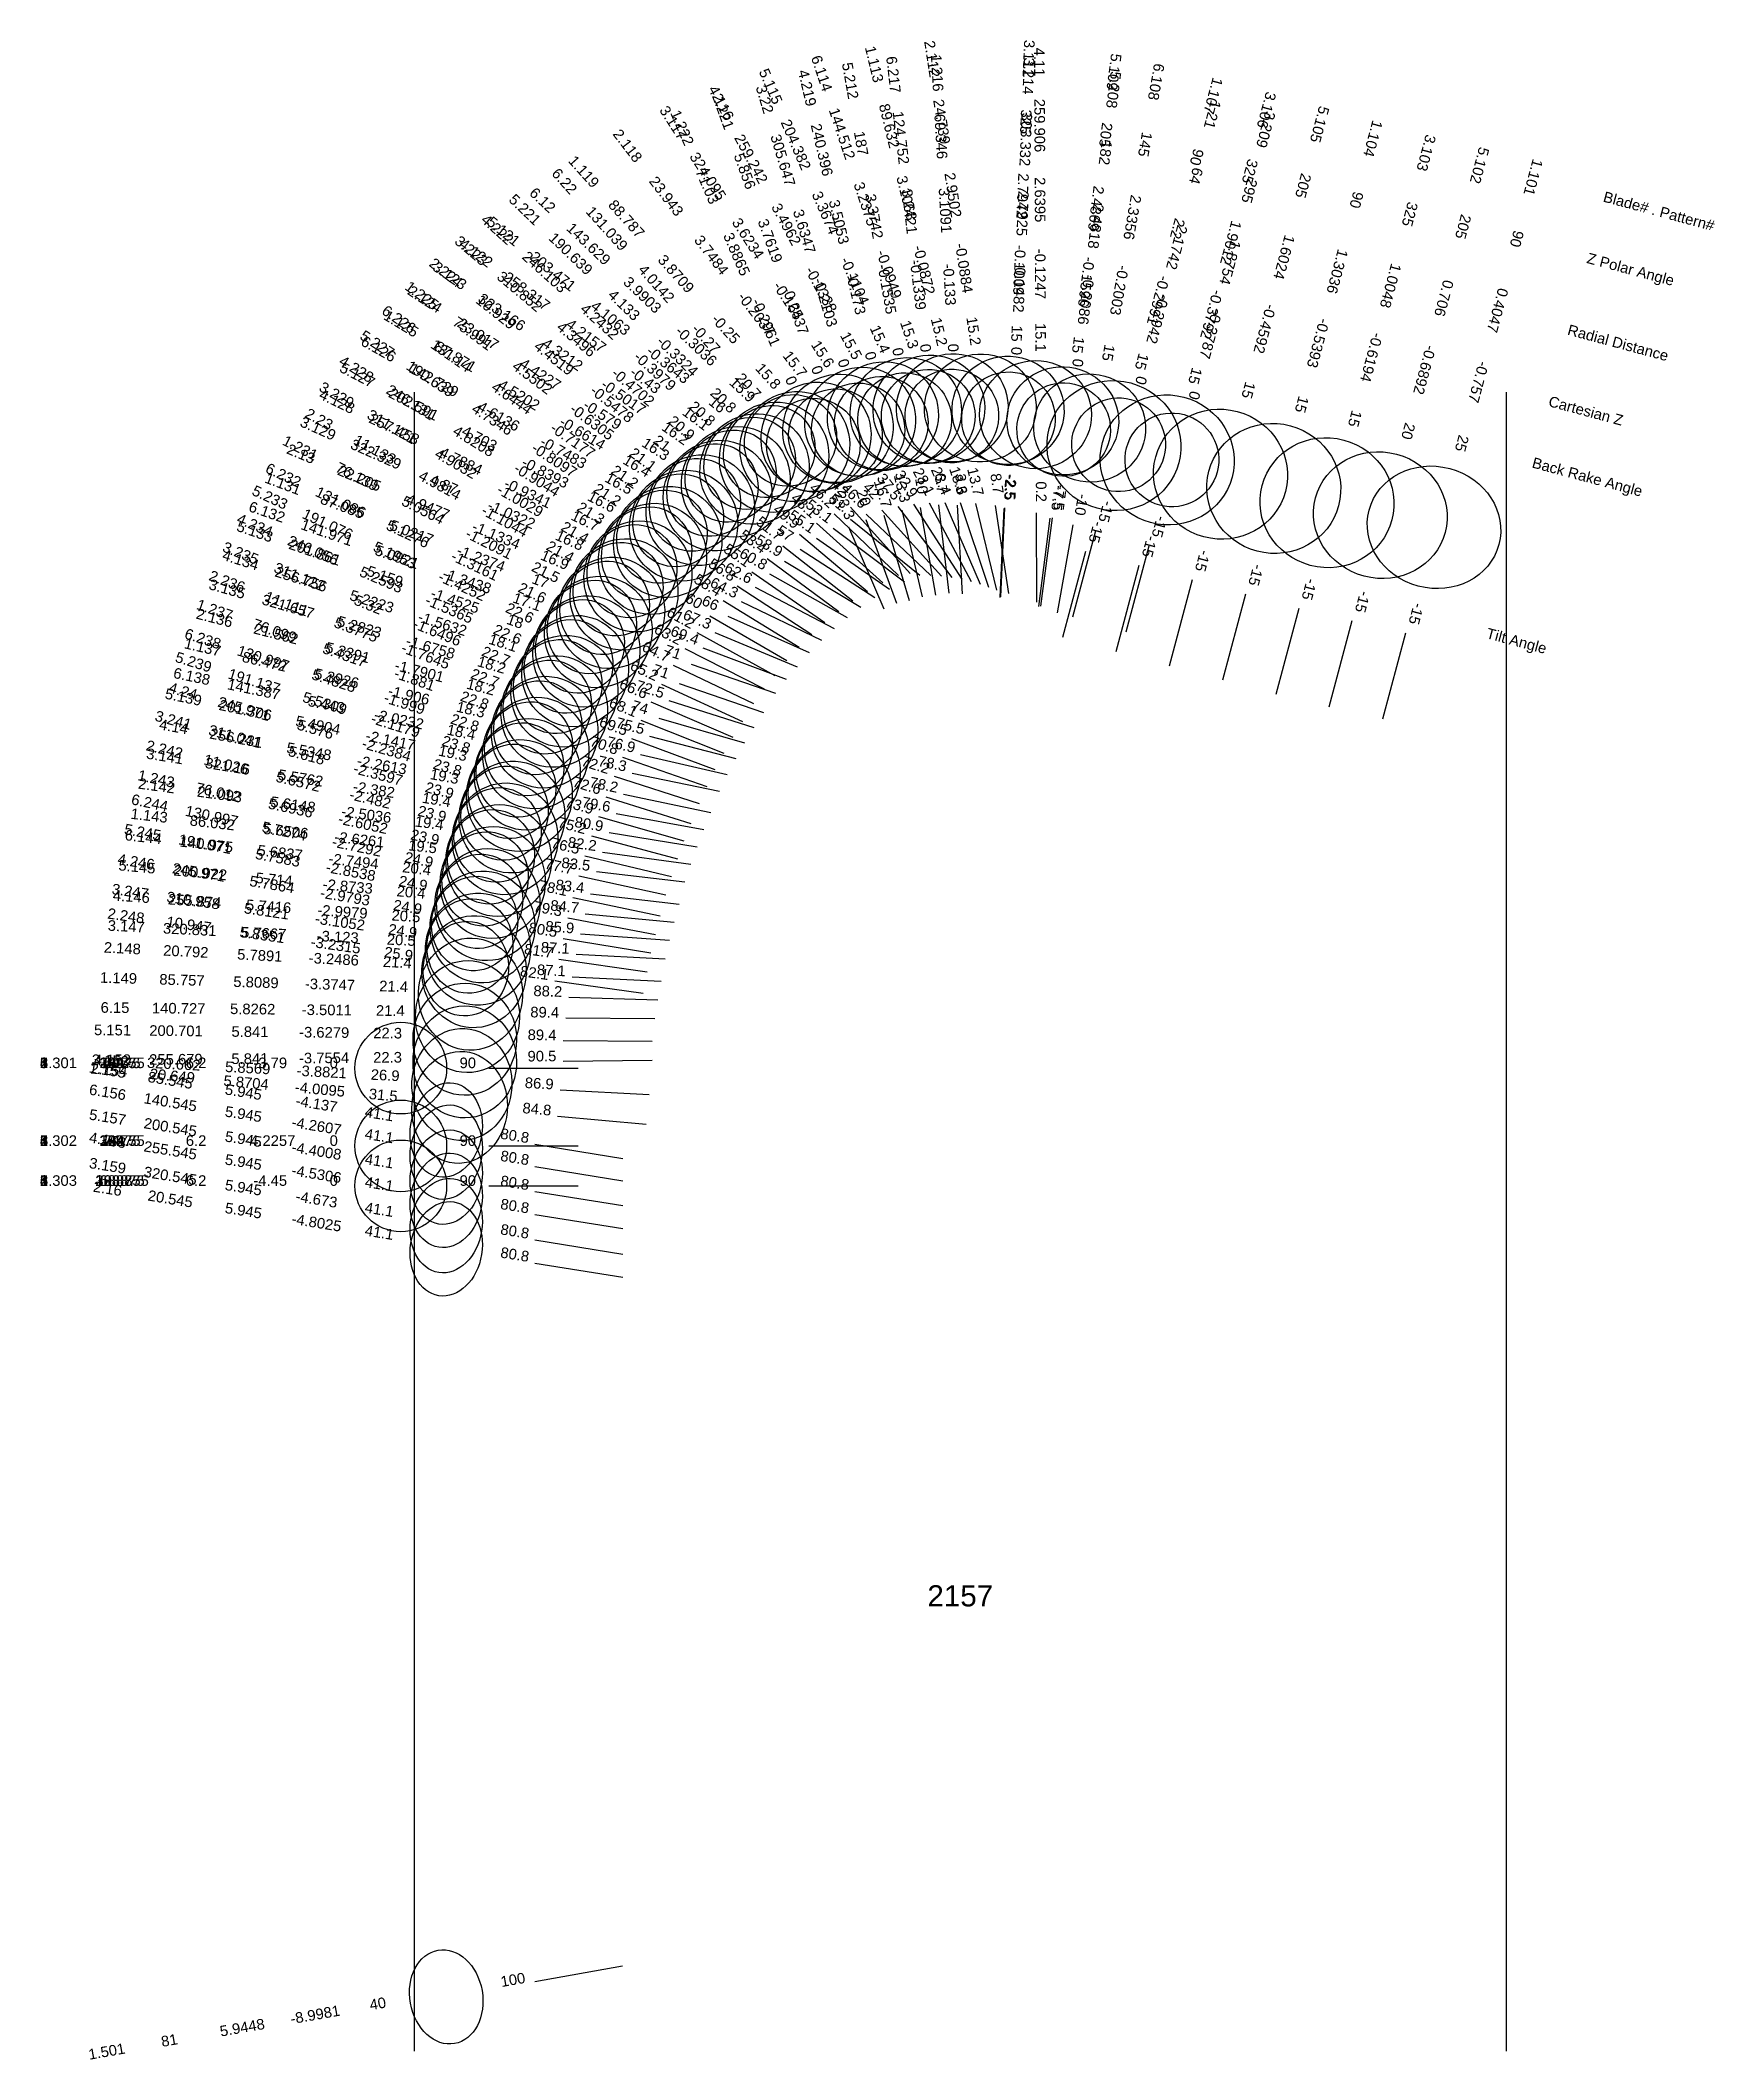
# Model space of a CAD drawing. Header units: inches. Extents: x 27.8 to 37.2, y 8.7 to 20.
import ezdxf
from ezdxf.enums import TextEntityAlignment as Align

# ---------------------------------------------------------------- set-up
doc = ezdxf.new("R2010")
doc.units = ezdxf.units.IN
doc.header["$MEASUREMENT"] = 0
for name, color, linetype, true_color in [('Blade_1', 30, 'Continuous', 0xff7f00), ('Blade_2', 7, 'Continuous', 0xcccc00), ('Blade_3', 7, 'Continuous', 0x00cc00), ('Blade_4', 7, 'Continuous', 0x00cccc), ('Blade_5', 7, 'Continuous', 0x0066cc), ('Blade_6', 190, 'Continuous', 0x7f00ff)]:
    doc.layers.add(name, color=color, linetype=linetype, true_color=true_color)
doc.styles.get("Standard").update_dxf_attribs({"font": 'arial.ttf'})

msp = doc.modelspace()

# ---------------------------------------------------------------- linework, layer by layer
for p, q in [((29.875, 18), (29.875, 8.698)), ((36, 18), (36, 8.698))]:
    msp.add_line(p, q)
at = {"layer": 'Blade_1'}
for p, q in [((32.498, 17.34), (32.833, 16.969)), ((32.92, 17.368), (32.949, 16.869)), ((33.023, 17.377), (33.141, 16.891)), ((32.312, 17.245), (32.51, 16.786)), ((33.696, 17.223), (33.567, 16.74)), ((33.641, 17.108), (33.512, 16.625)), ((31.854, 17.069), (32.256, 16.771)), ((31.952, 17.054), (32.38, 16.796)), ((34.537, 16.868), (34.408, 16.385)), ((35.436, 16.65), (35.307, 16.167)), ((31.393, 16.564), (31.839, 16.338)), ((31.494, 16.568), (31.962, 16.392)), ((31.145, 15.969), (31.631, 15.856)), ((31.044, 15.954), (31.516, 15.79)), ((30.798, 15.288), (31.287, 15.182)), ((30.897, 15.312), (31.394, 15.255)), ((30.742, 14.608), (31.242, 14.593)), ((30.294, 14.21), (30.794, 14.21)), ((30.294, 13.774), (30.794, 13.774)), ((30.552, 13.783), (31.046, 13.703)), ((30.294, 13.55), (30.794, 13.55)), ((30.551, 9.089), (31.043, 9.176))]:
    msp.add_line(p, q, dxfattribs=at)
for centre, major_axis, ratio in [((32.893, 17.913), (0.305, 0.074), 0.964854), ((32.891, 17.867), (0.262, 0.015), 1), ((32.129, 17.75), (0.233, 0.21), 0.962235), ((33.8, 17.701), (0.364, -0.097), 0.965926), ((32.114, 17.704), (0.241, 0.104), 1), ((33.826, 17.706), (0.254, -0.068), 1), ((34.696, 17.461), (0.364, -0.097), 0.965926), ((31.48, 17.339), (0.162, 0.269), 0.959163), ((31.45, 17.369), (0.159, 0.214), 0.933113), ((35.595, 17.243), (0.364, -0.097), 0.906308), ((30.978, 16.763), (0.111, 0.294), 0.956332), ((30.944, 16.791), (0.12, 0.237), 0.930359), ((30.607, 16.094), (0.071, 0.306), 0.94939), ((30.568, 16.119), (0.087, 0.251), 0.922051), ((30.349, 15.374), (0.035, 0.312), 0.94277), ((30.306, 15.395), (0.056, 0.26), 0.914062), ((30.191, 14.625), (0.01, 0.314), 0.931042), ((29.8, 14.21), (0, 0.257), 1), ((30.055, 13.863), (0.042, 0.263), 0.753621), ((29.8, 13.774), (0, 0.257), 1), ((29.8, 13.55), (0, 0.257), 1), ((30.055, 9.002), (-0.046, 0.262), 0.766044)]:
    msp.add_ellipse(centre, major_axis=major_axis, ratio=ratio, dxfattribs=at)
at = {"layer": 'Blade_2'}
for p, q in [((32.587, 17.359), (32.891, 16.962)), ((33.133, 17.366), (33.209, 16.872)), ((32.409, 17.286), (32.58, 16.817)), ((31.943, 17.14), (32.335, 16.83)), ((32.04, 17.121), (32.459, 16.849)), ((31.46, 16.653), (31.898, 16.412)), ((31.561, 16.654), (32.023, 16.461)), ((31.094, 16.059), (31.562, 15.884)), ((31.195, 16.071), (31.679, 15.946)), ((30.832, 15.4), (31.319, 15.284)), ((30.932, 15.422), (31.427, 15.354)), ((30.762, 14.723), (31.261, 14.697)), ((30.664, 14.699), (31.159, 14.63)), ((30.294, 14.21), (30.794, 14.21)), ((30.679, 13.94), (31.177, 13.895)), ((30.294, 13.774), (30.794, 13.774)), ((30.294, 13.55), (30.794, 13.55)), ((30.552, 13.117), (31.046, 13.038))]:
    msp.add_line(p, q, dxfattribs=at)
for centre, major_axis, ratio in [((33.05, 17.912), (0.31, 0.047), 0.96517), ((32.252, 17.796), (0.249, 0.191), 0.962733), ((32.238, 17.756), (0.247, 0.09), 1), ((31.577, 17.421), (0.171, 0.263), 0.959669), ((31.548, 17.452), (0.165, 0.209), 0.933606), ((31.052, 16.867), (0.121, 0.29), 0.956773), ((31.019, 16.896), (0.128, 0.233), 0.930788), ((30.661, 16.21), (0.079, 0.304), 0.949737), ((30.622, 16.235), (0.093, 0.249), 0.922388), ((30.385, 15.496), (0.042, 0.311), 0.943013), ((30.343, 15.518), (0.062, 0.259), 0.914297), ((30.211, 14.751), (0.016, 0.314), 0.931183), ((30.165, 14.768), (0.037, 0.263), 0.899694), ((29.8, 14.21), (0, 0.257), 1), ((30.13, 13.99), (0.029, 0.313), 0.852371), ((29.8, 13.774), (0, 0.257), 1), ((29.8, 13.55), (0, 0.257), 1), ((30.055, 13.197), (0.042, 0.263), 0.753621)]:
    msp.add_ellipse(centre, major_axis=major_axis, ratio=ratio, dxfattribs=at)
at = {"layer": 'Blade_3'}
for p, q in [((32.676, 17.372), (32.947, 16.952)), ((33.182, 17.348), (33.16, 16.849)), ((33.186, 17.352), (33.164, 16.853)), ((32.509, 17.311), (32.652, 16.832)), ((32.036, 17.205), (32.418, 16.883)), ((32.131, 17.183), (32.541, 16.896)), ((33.995, 17.138), (33.866, 16.655)), ((33.94, 17.028), (33.81, 16.545)), ((34.836, 16.788), (34.707, 16.305)), ((31.533, 16.746), (31.966, 16.496)), ((31.634, 16.744), (32.091, 16.541)), ((31.147, 16.162), (31.611, 15.976)), ((31.248, 16.172), (31.728, 16.034)), ((30.968, 15.531), (31.462, 15.452)), ((30.869, 15.512), (31.352, 15.384)), ((30.784, 14.849), (31.283, 14.824)), ((30.686, 14.822), (31.181, 14.75)), ((30.294, 14.21), (30.794, 14.21)), ((30.694, 14.088), (31.193, 14.062)), ((30.294, 13.774), (30.794, 13.774)), ((30.294, 13.55), (30.794, 13.55)), ((30.552, 13.247), (31.046, 13.167))]:
    msp.add_line(p, q, dxfattribs=at)
for centre, major_axis, ratio in [((32.377, 17.835), (0.264, 0.17), 0.963213), ((33.206, 17.899), (0.314, -0.014), 0.965926), ((33.208, 17.852), (0.262, -0.011), 1), ((32.365, 17.79), (0.251, 0.075), 1), ((34.099, 17.621), (0.364, -0.097), 0.965926), ((34.125, 17.621), (0.254, -0.068), 1), ((31.679, 17.498), (0.18, 0.257), 0.960177), ((31.65, 17.53), (0.171, 0.203), 0.9341), ((34.995, 17.381), (0.364, -0.097), 0.965926), ((31.13, 16.968), (0.127, 0.287), 0.957228), ((31.097, 16.997), (0.133, 0.23), 0.931231), ((30.718, 16.324), (0.087, 0.302), 0.950102), ((30.68, 16.35), (0.099, 0.247), 0.922742), ((30.424, 15.618), (0.05, 0.31), 0.943275), ((30.382, 15.64), (0.068, 0.257), 0.914551), ((30.188, 14.895), (0.038, 0.263), 0.906698), ((30.233, 14.877), (0.016, 0.314), 0.936792), ((29.8, 14.21), (0, 0.257), 1), ((30.143, 14.118), (0.017, 0.314), 0.892065), ((29.8, 13.774), (0, 0.257), 1), ((29.8, 13.55), (0, 0.257), 1), ((30.055, 13.327), (0.042, 0.263), 0.753621)]:
    msp.add_ellipse(centre, major_axis=major_axis, ratio=ratio, dxfattribs=at)
at = {"layer": 'Blade_4'}
for p, q in [((32.61, 17.34), (32.725, 16.854)), ((32.764, 17.38), (33, 16.939)), ((32.131, 17.266), (32.503, 16.931)), ((32.225, 17.239), (32.625, 16.938)), ((33.363, 17.324), (33.365, 16.824)), ((31.608, 16.832), (32.034, 16.57)), ((31.709, 16.827), (32.159, 16.61)), ((31.203, 16.264), (31.662, 16.066)), ((31.304, 16.271), (31.781, 16.121)), ((31.008, 15.639), (31.499, 15.549)), ((30.908, 15.622), (31.388, 15.484)), ((30.808, 14.963), (31.307, 14.927)), ((30.71, 14.938), (31.203, 14.856)), ((30.294, 14.21), (30.794, 14.21)), ((30.71, 14.249), (31.21, 14.254)), ((30.294, 13.774), (30.794, 13.774)), ((30.294, 13.55), (30.794, 13.55)), ((30.552, 13.389), (31.046, 13.31))]:
    msp.add_line(p, q, dxfattribs=at)
for centre, major_axis, ratio in [((32.504, 17.866), (0.277, 0.148), 0.963669), ((33.36, 17.875), (0.314, 0.001), 0.965654), ((32.495, 17.827), (0.255, 0.061), 1), ((31.784, 17.57), (0.189, 0.251), 0.960691), ((31.757, 17.602), (0.178, 0.198), 0.9346), ((31.212, 17.066), (0.136, 0.283), 0.957695), ((31.179, 17.096), (0.139, 0.227), 0.931686), ((30.778, 16.437), (0.094, 0.299), 0.950481), ((30.741, 16.463), (0.105, 0.244), 0.92311), ((30.465, 15.739), (0.057, 0.309), 0.943556), ((30.424, 15.762), (0.074, 0.256), 0.914824), ((30.214, 15.021), (0.044, 0.262), 0.90687), ((30.258, 15.002), (0.022, 0.313), 0.936969), ((30.159, 14.245), (-0.003, 0.314), 0.924995), ((29.8, 14.21), (0, 0.257), 1), ((29.8, 13.774), (0, 0.257), 1), ((29.8, 13.55), (0, 0.257), 1), ((30.055, 13.469), (0.042, 0.263), 0.753621)]:
    msp.add_ellipse(centre, major_axis=major_axis, ratio=ratio, dxfattribs=at)
at = {"layer": 'Blade_5'}
for p, q in [((32.713, 17.354), (32.799, 16.862)), ((32.852, 17.383), (33.05, 16.924)), ((32.23, 17.319), (32.591, 16.973)), ((32.322, 17.288), (32.711, 16.974)), ((33.441, 17.294), (33.376, 16.798)), ((33.453, 17.296), (33.388, 16.8)), ((31.687, 16.915), (32.105, 16.641)), ((31.787, 16.907), (32.23, 16.676)), ((34.239, 16.948), (34.109, 16.465)), ((35.135, 16.718), (35.006, 16.235)), ((31.262, 16.364), (31.716, 16.154)), ((31.362, 16.368), (31.835, 16.205)), ((31.049, 15.746), (31.539, 15.644)), ((30.95, 15.732), (31.427, 15.582)), ((30.835, 15.075), (31.333, 15.029)), ((30.736, 15.053), (31.228, 14.96)), ((30.71, 14.366), (31.21, 14.361)), ((30.294, 14.21), (30.794, 14.21)), ((30.294, 13.774), (30.794, 13.774)), ((30.294, 13.55), (30.794, 13.55)), ((30.552, 13.519), (31.046, 13.439))]:
    msp.add_line(p, q, dxfattribs=at)
for centre, major_axis, ratio in [((32.633, 17.89), (0.288, 0.125), 0.964098), ((32.626, 17.846), (0.259, 0.046), 1), ((33.513, 17.84), (0.311, -0.041), 0.965926), ((33.518, 17.791), (0.26, -0.034), 1), ((31.894, 17.636), (0.198, 0.244), 0.961203), ((31.867, 17.668), (0.184, 0.192), 0.935098), ((34.398, 17.541), (0.364, -0.097), 0.965926), ((35.294, 17.311), (0.364, -0.097), 0.939693), ((31.297, 17.161), (0.145, 0.279), 0.958176), ((31.265, 17.19), (0.146, 0.223), 0.932153), ((30.841, 16.547), (0.102, 0.297), 0.950878), ((30.805, 16.575), (0.112, 0.241), 0.923496), ((30.51, 15.858), (0.064, 0.307), 0.943851), ((30.469, 15.882), (0.08, 0.254), 0.915109), ((30.286, 15.127), (0.029, 0.313), 0.937159), ((30.242, 15.146), (0.049, 0.261), 0.907054), ((30.159, 14.372), (0.003, 0.314), 0.925081), ((29.8, 14.21), (0, 0.257), 1), ((29.8, 13.774), (0, 0.257), 1), ((30.055, 13.599), (0.042, 0.263), 0.753621), ((29.8, 13.55), (0, 0.257), 1)]:
    msp.add_ellipse(centre, major_axis=major_axis, ratio=ratio, dxfattribs=at)
at = {"layer": 'Blade_6'}
for p, q in [((32.323, 17.356), (32.657, 16.984)), ((32.816, 17.369), (32.874, 16.873)), ((32.938, 17.382), (33.097, 16.908)), ((32.41, 17.317), (32.773, 16.973)), ((33.569, 17.257), (33.482, 16.764)), ((31.769, 16.994), (32.179, 16.709)), ((31.868, 16.982), (32.304, 16.738)), ((31.328, 16.469), (31.779, 16.255)), ((31.429, 16.476), (31.902, 16.313)), ((31.097, 15.865), (31.587, 15.764)), ((30.997, 15.847), (31.473, 15.694)), ((30.864, 15.187), (31.361, 15.13)), ((30.765, 15.167), (31.254, 15.064)), ((30.725, 14.493), (31.225, 14.488)), ((30.294, 14.21), (30.794, 14.21)), ((30.294, 13.774), (30.794, 13.774)), ((30.552, 13.659), (31.046, 13.579)), ((30.294, 13.55), (30.794, 13.55))]:
    msp.add_line(p, q, dxfattribs=at)
for centre, major_axis, ratio in [((32.762, 17.905), (0.298, 0.1), 0.964495), ((32.758, 17.866), (0.261, 0.03), 1), ((33.664, 17.8), (0.309, -0.055), 0.965926), ((32.01, 17.696), (0.216, 0.228), 0.961723), ((31.986, 17.73), (0.198, 0.178), 0.935604), ((31.386, 17.252), (0.153, 0.274), 0.958664), ((31.356, 17.282), (0.152, 0.218), 0.932628), ((30.908, 16.656), (0.102, 0.297), 0.955903), ((30.872, 16.684), (0.114, 0.24), 0.929942), ((30.557, 15.977), (0.064, 0.307), 0.949059), ((30.517, 16.001), (0.081, 0.253), 0.92173), ((30.316, 15.251), (0.036, 0.312), 0.93737), ((30.273, 15.271), (0.055, 0.26), 0.907258), ((30.174, 14.499), (0.003, 0.314), 0.930921), ((29.8, 14.21), (0, 0.257), 1), ((29.8, 13.774), (0, 0.257), 1), ((30.055, 13.739), (0.042, 0.263), 0.753621), ((29.8, 13.55), (0, 0.257), 1)]:
    msp.add_ellipse(centre, major_axis=major_axis, ratio=ratio, dxfattribs=at)

# ---------------------------------------------------------------- texts
for s, height, p in [('Blade# . Pattern#', 0.05937, (36.547, 19.099)), ('Z Polar Angle', 0.05937, (36.455, 18.755)), ('Radial Distance', 0.05937, (36.347, 18.353)), ('Cartesian Z', 0.05937, (36.24, 17.952)), ('Back Rake Angle', 0.05937, (36.148, 17.608)), ('Tilt Angle', 0.0594, (35.891, 16.651))]:
    msp.add_text(s, height=height, rotation=345).set_placement(p, align=Align.MIDDLE_LEFT)
msp.add_text('2157', height=0.1187).set_placement((32.938, 11.251), align=Align.MIDDLE_CENTER)
at = {"layer": 'Blade_1'}
for s, rotation, p in [('1.113', 283.6564, (32.427, 19.833)), ('1.216', 273.33, (32.779, 19.789)), ('1.107', 255, (34.328, 19.67)), ('89.632', 283.6564, (32.511, 19.487)), ('1.21', 255, (34.324, 19.565)), ('1.222', 293.33, (31.351, 19.472)), ('69.346', 273.33, (32.8, 19.433)), ('1.104', 255, (35.224, 19.43)), ('1.119', 312.0417, (30.805, 19.218)), ('71.03', 293.33, (31.492, 19.144)), ('64', 255, (34.232, 19.221)), ('90', 255, (34.236, 19.326)), ('1.101', 255, (36.123, 19.213)), ('3.1068', 283.6564, (32.609, 19.083)), ('3.1091', 273.33, (32.824, 19.018)), ('88.787', 312.0417, (31.044, 18.953)), ('90', 255, (35.132, 19.086)), ('2.1742', 255, (34.124, 18.82)), ('2.2', 255, (34.128, 18.925)), ('3.8865', 293.33, (31.657, 18.763)), ('-0.0872', 283.6564, (32.707, 18.679)), ('1.3036', 255, (35.024, 18.685)), ('90', 255, (36.031, 18.868)), ('3.8709', 312.0417, (31.322, 18.645)), ('-0.133', 273.33, (32.848, 18.603)), ('1.225', 323.4184, (29.901, 18.519)), ('-0.2991', 255, (34.02, 18.523)), ('0.4047', 255, (35.923, 18.467)), ('-0.2961', 293.33, (31.821, 18.381)), ('-0.2942', 255, (34.017, 18.418)), ('1.125', 328.9247, (29.787, 18.359)), ('75.991', 323.4184, (30.187, 18.306)), ('-0.25', 312.0417, (31.601, 18.336)), ('15.2', 283.6564, (32.791, 18.333)), ('-0.5393', 255, (34.917, 18.283)), ('87.871', 328.9247, (30.092, 18.175)), ('0', 273.33, (32.869, 18.248)), ('4.5502', 323.4184, (30.521, 18.059)), ('15.8', 312.0417, (31.839, 18.071)), ('15', 255, (33.928, 18.179)), ('-0.757', 255, (35.816, 18.065)), ('4.5202', 328.9247, (30.448, 17.96)), ('0', 293.33, (31.963, 18.054)), ('0', 255, (33.924, 18.074)), ('-0.6305', 323.4184, (30.855, 17.811)), ('15', 255, (34.825, 17.939)), ('-0.6614', 328.9247, (30.804, 17.746)), ('1.231', 333.1573, (29.223, 17.662)), ('21.1', 323.4184, (31.141, 17.599)), ('25', 255, (35.723, 17.721)), ('76.139', 333.1573, (29.541, 17.501)), ('16.4', 328.9247, (31.109, 17.562)), ('13.7', 283.6564, (32.995, 17.492)), ('1.131', 339.3613, (29.129, 17.459)), ('23.3', 293.33, (32.264, 17.354)), ('42', 312.0417, (32.419, 17.429)), ('3.3', 273.33, (32.913, 17.486)), ('87.085', 339.3613, (29.462, 17.334)), ('5.0564', 333.1573, (29.912, 17.313)), ('-15', 255, (33.727, 17.338)), ('5.0217', 339.3613, (29.851, 17.187)), ('-1.2091', 333.1573, (30.282, 17.125)), ('53.4', 323.4184, (31.759, 17.14)), ('-15', 255, (33.672, 17.223)), ('-1.2374', 339.3613, (30.24, 17.041)), ('58.9', 328.9247, (31.85, 17.115)), ('21.5', 333.1573, (30.6, 16.965)), ('-15', 255, (34.568, 16.982)), ('17', 339.3613, (30.573, 16.915)), ('1.237', 340.847, (28.747, 16.752)), ('-15', 255, (35.467, 16.765)), ('76.099', 340.847, (29.083, 16.635)), ('63.2', 333.1573, (31.287, 16.617)), ('69.4', 339.3613, (31.383, 16.61)), ('1.137', 346.8913, (28.682, 16.542)), ('86.472', 346.8913, (29.029, 16.461)), ('5.4317', 340.847, (29.476, 16.498)), ('5.3926', 346.8913, (29.434, 16.367)), ('-1.881', 340.847, (29.868, 16.362)), ('-1.906', 346.8913, (29.839, 16.273)), ('22.8', 340.847, (30.205, 16.245)), ('18.3', 346.8913, (30.186, 16.192)), ('70.8', 340.847, (30.932, 15.993)), ('76.9', 346.8913, (31.029, 15.996)), ('1.243', 347.7457, (28.422, 15.804)), ('76.012', 347.7457, (28.77, 15.728)), ('1.143', 353.5137, (28.386, 15.597)), ('86.032', 353.5137, (28.74, 15.557)), ('5.6936', 347.7457, (29.176, 15.64)), ('-2.6052', 347.7457, (29.582, 15.552)), ('5.6506', 353.5137, (29.152, 15.51)), ('-2.6261', 353.5137, (29.565, 15.463)), ('23.9', 347.7457, (29.93, 15.476)), ('19.5', 353.5137, (29.919, 15.423)), ('77.7', 347.7457, (30.682, 15.313)), ('83.5', 353.5137, (30.779, 15.325)), ('1.149', 358.2353, (28.216, 14.686)), ('85.757', 358.2353, (28.572, 14.675)), ('5.8089', 358.2353, (28.987, 14.662)), ('-3.3747', 358.2353, (29.402, 14.65)), ('21.4', 358.2353, (29.759, 14.639)), ('88.2', 358.2353, (30.624, 14.612)), ('1.301', 360, (27.88, 14.21)), ('69.75', 360, (28.237, 14.21)), ('6.2', 360, (28.652, 14.21)), ('-3.79', 360, (29.068, 14.21)), ('0', 360, (29.424, 14.21)), ('90', 360, (30.176, 14.21)), ('1.155', 350.8359, (28.151, 14.17)), ('85.545', 350.8359, (28.503, 14.113)), ('5.945', 350.8359, (28.913, 14.047)), ('-4.137', 350.8359, (29.323, 13.981)), ('41.1', 350.8359, (29.675, 13.924)), ('1.302', 360, (27.88, 13.774)), ('74.75', 360, (28.237, 13.774)), ('6.2', 360, (28.652, 13.774)), ('-4.2257', 360, (29.068, 13.774)), ('0', 360, (29.424, 13.774)), ('90', 360, (30.176, 13.774)), ('80.8', 350.8359, (30.435, 13.802)), ('1.303', 360, (27.88, 13.55)), ('68.875', 360, (28.237, 13.55)), ('6.2', 360, (28.652, 13.55)), ('-4.45', 360, (29.068, 13.55)), ('0', 360, (29.424, 13.55)), ('90', 360, (30.176, 13.55)), ('100', 10, (30.434, 9.069)), ('-8.9981', 10, (29.325, 8.873)), ('40', 10, (29.676, 8.935)), ('5.9448', 10, (28.916, 8.801)), ('1.501', 10, (28.156, 8.667)), ('81', 10, (28.507, 8.729))]:
    msp.add_text(s, height=0.0594, rotation=rotation, dxfattribs=at).set_placement(p, align=Align.CENTER)
at = {"layer": 'Blade_2'}
for s, rotation, p in [('2.112', 278.6962, (32.751, 19.865)), ('2.221', 290, (31.58, 19.565)), ('24.739', 278.6962, (32.805, 19.513)), ('2.118', 307.4812, (31.049, 19.365)), ('5.856', 290, (31.702, 19.23)), ('23.943', 307.4812, (31.266, 19.082)), ('2.9502', 278.6962, (32.868, 19.102)), ('3.7619', 290, (31.844, 18.84)), ('3.7484', 307.4812, (31.519, 18.752)), ('-0.0884', 278.6962, (32.93, 18.692)), ('2.224', 321.6708, (30.035, 18.648)), ('2.124', 327.0216, (29.919, 18.497)), ('-0.2437', 290, (31.986, 18.449)), ('10.929', 321.6708, (30.315, 18.427)), ('-0.2037', 307.4812, (31.771, 18.422)), ('23.017', 327.0216, (30.218, 18.303)), ('15.2', 278.6962, (32.984, 18.339)), ('4.4519', 321.6708, (30.641, 18.169)), ('4.4227', 327.0216, (30.567, 18.077)), ('15.7', 307.4812, (31.988, 18.14)), ('0', 290, (32.108, 18.115)), ('-0.5478', 321.6708, (30.967, 17.912)), ('2.23', 331.2176, (29.328, 17.824)), ('-0.579', 327.0216, (30.915, 17.85)), ('2.13', 337.3289, (29.229, 17.628)), ('11.133', 331.2176, (29.641, 17.653)), ('16.3', 327.0216, (31.214, 17.657)), ('21', 321.6708, (31.246, 17.691)), ('22.205', 337.3289, (29.557, 17.491)), ('4.9814', 331.2176, (30.005, 17.453)), ('20', 290, (32.369, 17.398)), ('37.5', 307.4812, (32.515, 17.453)), ('8.7', 278.6962, (33.115, 17.484)), ('4.9477', 337.3289, (29.941, 17.331)), ('-1.1044', 331.2176, (30.369, 17.252)), ('-1.1334', 337.3289, (30.324, 17.171)), ('51.7', 321.6708, (31.85, 17.214)), ('57', 327.0216, (31.94, 17.185)), ('16.9', 337.3289, (30.653, 17.033)), ('21.4', 331.2176, (30.681, 17.081)), ('2.236', 339.4682, (28.816, 16.912)), ('11.111', 339.4682, (29.15, 16.787)), ('2.136', 345.4585, (28.748, 16.706)), ('61.2', 331.2176, (31.356, 16.71)), ('67.3', 337.3289, (31.452, 16.7)), ('21.562', 345.4585, (29.093, 16.617)), ('5.3775', 339.4682, (29.539, 16.641)), ('5.3391', 345.4585, (29.495, 16.512)), ('-1.7645', 339.4682, (29.929, 16.495)), ('-1.7901', 345.4585, (29.897, 16.408)), ('22.7', 339.4682, (30.262, 16.37)), ('18.2', 345.4585, (30.242, 16.319)), ('69.5', 339.4682, (30.983, 16.101)), ('75.5', 345.4585, (31.08, 16.101)), ('2.242', 346.4873, (28.468, 15.969)), ('11.026', 346.4873, (28.814, 15.885)), ('5.6572', 346.4873, (29.218, 15.788)), ('2.142', 352.2244, (28.427, 15.764)), ('21.093', 352.2244, (28.78, 15.716)), ('-2.482', 346.4873, (29.622, 15.691)), ('5.6148', 352.2244, (29.192, 15.659)), ('-2.5036', 352.2244, (29.603, 15.603)), ('23.9', 346.4873, (29.969, 15.608)), ('19.4', 352.2244, (29.956, 15.555)), ('76.5', 346.4873, (30.717, 15.428)), ('82.2', 352.2244, (30.814, 15.438)), ('2.248', 352.0562, (28.255, 15.035)), ('10.947', 352.0562, (28.608, 14.986)), ('5.8351', 352.0562, (29.019, 14.928)), ('2.148', 357.0554, (28.237, 14.853)), ('20.792', 357.0554, (28.593, 14.835)), ('5.7891', 357.0554, (29.008, 14.813)), ('-3.2486', 357.0554, (29.423, 14.792)), ('-3.2315', 352.0562, (29.431, 14.871)), ('21.4', 357.0554, (29.779, 14.774)), ('25.9', 352.0562, (29.784, 14.822)), ('82.1', 352.0562, (30.546, 14.715)), ('87.1', 357.0554, (30.643, 14.729)), ('2.301', 360, (27.88, 14.21)), ('4.75', 360, (28.237, 14.21)), ('6.2', 360, (28.652, 14.21)), ('-3.79', 360, (29.068, 14.21)), ('0', 360, (29.424, 14.21)), ('90', 360, (30.176, 14.21)), ('2.154', 354.7697, (28.161, 14.171)), ('20.649', 354.7697, (28.516, 14.138)), ('5.8704', 354.7697, (28.93, 14.1)), ('-4.0095', 354.7697, (29.344, 14.062)), ('31.5', 354.7697, (29.699, 14.03)), ('84.8', 354.7697, (30.561, 13.951)), ('2.302', 360, (27.88, 13.774)), ('9.75', 360, (28.237, 13.774)), ('6.2', 360, (28.652, 13.774)), ('-4.2257', 360, (29.068, 13.774)), ('0', 360, (29.424, 13.774)), ('90', 360, (30.176, 13.774)), ('2.303', 360, (27.88, 13.55)), ('3.875', 360, (28.237, 13.55)), ('6.2', 360, (28.652, 13.55)), ('-4.45', 360, (29.068, 13.55)), ('0', 360, (29.424, 13.55)), ('90', 360, (30.176, 13.55)), ('2.16', 350.8359, (28.151, 13.505)), ('20.545', 350.8359, (28.503, 13.448)), ('5.945', 350.8359, (28.913, 13.382)), ('-4.8025', 350.8359, (29.323, 13.315)), ('41.1', 350.8359, (29.675, 13.259)), ('80.8', 350.8359, (30.435, 13.136))]:
    msp.add_text(s, height=0.0594, rotation=rotation, dxfattribs=at).set_placement(p, align=Align.CENTER)
at = {"layer": 'Blade_3'}
for s, rotation, p in [('3.111', 267.5, (33.292, 19.874)), ('3.214', 267.5, (33.291, 19.775)), ('3.22', 286.67, (31.813, 19.634)), ('3.117', 302.8514, (31.304, 19.495)), ('3.106', 255, (34.627, 19.59)), ('303.332', 267.5, (33.276, 19.419)), ('325', 267.5, (33.276, 19.518)), ('3.209', 255, (34.623, 19.481)), ('305.647', 286.67, (31.915, 19.293)), ('3.103', 255, (35.523, 19.35)), ('324.095', 302.8514, (31.498, 19.196)), ('325', 255, (34.534, 19.246)), ('2.7942', 267.5, (33.258, 19.103)), ('295', 255, (34.531, 19.137)), ('3.6347', 286.67, (32.035, 18.894)), ('2.7925', 267.5, (33.258, 19.004)), ('325', 255, (35.431, 19.006)), ('3.6234', 302.8514, (31.723, 18.847)), ('1.9012', 255, (34.427, 18.845)), ('3.223', 319.8862, (30.176, 18.772)), ('-0.1009', 267.5, (33.24, 18.687)), ('1.8754', 255, (34.423, 18.735)), ('3.123', 325.0686, (30.058, 18.63)), ('-0.1482', 267.5, (33.24, 18.589)), ('1.0048', 255, (35.323, 18.605)), ('310.852', 319.8862, (30.448, 18.543)), ('-0.165', 302.8514, (31.949, 18.498)), ('-0.2103', 286.67, (32.154, 18.496)), ('-0.3792', 255, (34.319, 18.443)), ('323.166', 325.0686, (30.35, 18.426)), ('-0.3787', 255, (34.315, 18.334)), ('4.3496', 319.8862, (30.766, 18.275)), ('15', 267.5, (33.225, 18.331)), ('4.3212', 325.0686, (30.691, 18.188)), ('15.6', 302.8514, (32.142, 18.199)), ('0', 267.5, (33.224, 18.233)), ('-0.6194', 255, (35.216, 18.203)), ('-0.4702', 319.8862, (31.084, 18.007)), ('0', 286.67, (32.256, 18.155)), ('15', 255, (34.227, 18.099)), ('3.229', 330.0367, (29.426, 17.96)), ('-0.5017', 325.0686, (31.032, 17.95)), ('0', 255, (34.223, 17.99)), ('311.121', 330.0367, (29.735, 17.782)), ('15', 255, (35.123, 17.859)), ('3.129', 336.0468, (29.324, 17.77)), ('16.2', 325.0686, (31.324, 17.746)), ('20.9', 319.8862, (31.356, 17.778)), ('322.329', 336.0468, (29.649, 17.626)), ('4.9032', 330.0367, (30.095, 17.575)), ('32.9', 302.8514, (32.611, 17.471)), ('4.87', 336.0468, (30.029, 17.457)), ('-1.0029', 330.0367, (30.455, 17.367)), ('16.7', 286.67, (32.475, 17.424)), ('-2.5', 267.5, (33.187, 17.467)), ('-2.5', 267.5, (33.191, 17.471)), ('-1.0322', 336.0468, (30.409, 17.288)), ('49.9', 319.8862, (31.945, 17.282)), ('55.1', 325.0686, (32.034, 17.251)), ('16.8', 336.0468, (30.735, 17.143)), ('21.4', 330.0367, (30.763, 17.189)), ('-15', 255, (34.026, 17.253)), ('3.235', 338.0664, (28.891, 17.071)), ('-15', 255, (33.971, 17.142)), ('311.122', 338.0664, (29.222, 16.938)), ('3.135', 343.9976, (28.818, 16.869)), ('60', 330.0367, (31.43, 16.805)), ('-15', 255, (34.867, 16.902)), ('321.657', 343.9976, (29.16, 16.771)), ('5.32', 338.0664, (29.607, 16.782)), ('66', 336.0468, (31.525, 16.792)), ('5.2823', 343.9976, (29.56, 16.656)), ('-1.6496', 338.0664, (29.993, 16.627)), ('-1.6758', 343.9976, (29.959, 16.542)), ('22.7', 338.0664, (30.323, 16.494)), ('18.2', 343.9976, (30.302, 16.443)), ('3.241', 345.2101, (28.517, 16.133)), ('68.1', 338.0664, (31.037, 16.207)), ('74', 343.9976, (31.134, 16.205)), ('311.041', 345.2101, (28.862, 16.042)), ('3.141', 350.913, (28.472, 15.93)), ('5.618', 345.2101, (29.264, 15.936)), ('321.16', 350.913, (28.824, 15.874)), ('5.5762', 350.913, (29.234, 15.808)), ('-2.3597', 345.2101, (29.666, 15.829)), ('-2.382', 350.913, (29.645, 15.743)), ('19.4', 350.913, (29.996, 15.686)), ('23.9', 345.2101, (30.01, 15.739)), ('75.2', 345.2101, (30.754, 15.542)), ('80.9', 350.913, (30.851, 15.55)), ('3.247', 351.728, (28.279, 15.172)), ('310.958', 351.728, (28.632, 15.121)), ('5.8121', 351.728, (29.043, 15.061)), ('-3.1052', 351.728, (29.455, 15.001)), ('3.147', 357.128, (28.259, 14.976)), ('320.831', 357.128, (28.615, 14.958)), ('5.7667', 357.128, (29.03, 14.937)), ('-3.123', 357.128, (29.445, 14.917)), ('20.5', 357.128, (29.801, 14.899)), ('24.9', 351.728, (29.807, 14.95)), ('81.7', 351.728, (30.569, 14.839)), ('87.1', 357.128, (30.665, 14.855)), ('3.301', 360, (27.88, 14.21)), ('3.153', 356.9417, (28.169, 14.223)), ('304.75', 360, (28.237, 14.21)), ('320.662', 356.9417, (28.525, 14.204)), ('6.2', 360, (28.652, 14.21)), ('-3.79', 360, (29.068, 14.21)), ('0', 360, (29.424, 14.21)), ('90', 360, (30.176, 14.21)), ('5.8569', 356.9417, (28.94, 14.182)), ('-3.8821', 356.9417, (29.355, 14.16)), ('26.9', 356.9417, (29.711, 14.141)), ('86.9', 356.9417, (30.575, 14.095)), ('3.302', 360, (27.88, 13.774)), ('309.75', 360, (28.237, 13.774)), ('6.2', 360, (28.652, 13.774)), ('-4.2257', 360, (29.068, 13.774)), ('0', 360, (29.424, 13.774)), ('90', 360, (30.176, 13.774)), ('3.159', 350.8359, (28.151, 13.634)), ('3.303', 360, (27.88, 13.55)), ('303.875', 360, (28.237, 13.55)), ('320.545', 350.8359, (28.503, 13.577)), ('6.2', 360, (28.652, 13.55)), ('-4.45', 360, (29.068, 13.55)), ('0', 360, (29.424, 13.55)), ('90', 360, (30.176, 13.55)), ('5.945', 350.8359, (28.913, 13.511)), ('-4.673', 350.8359, (29.323, 13.445)), ('41.1', 350.8359, (29.675, 13.388)), ('80.8', 350.8359, (30.435, 13.266))]:
    msp.add_text(s, height=0.0594, rotation=rotation, dxfattribs=at).set_placement(p, align=Align.CENTER)
at = {"layer": 'Blade_4'}
for s, rotation, p in [('4.11', 270.2371, (33.352, 19.852)), ('4.116', 298.1483, (31.571, 19.609)), ('4.219', 283.33, (32.051, 19.7)), ('259.906', 270.2371, (33.354, 19.496)), ('240.396', 283.33, (32.133, 19.353)), ('259.242', 298.1483, (31.739, 19.295)), ('2.6395', 270.2371, (33.356, 19.08)), ('3.4962', 298.1483, (31.936, 18.928)), ('3.5053', 283.33, (32.229, 18.949)), ('4.222', 318.0559, (30.322, 18.891)), ('4.122', 323.0543, (30.205, 18.758)), ('-0.1247', 270.2371, (33.357, 18.664)), ('246.103', 318.0559, (30.587, 18.653)), ('-0.1338', 298.1483, (32.132, 18.562)), ('258.317', 323.0543, (30.489, 18.544)), ('-0.173', 283.33, (32.325, 18.545)), ('4.2432', 318.0559, (30.896, 18.375)), ('4.2157', 323.0543, (30.822, 18.294)), ('15.1', 270.2371, (33.359, 18.308)), ('15.5', 298.1483, (32.3, 18.248)), ('4.228', 328.4341, (29.536, 18.105)), ('-0.43', 323.0543, (31.154, 18.044)), ('-0.3979', 318.0559, (31.206, 18.097)), ('0', 283.33, (32.407, 18.198)), ('4.128', 334.334, (29.43, 17.922)), ('246.131', 328.4341, (29.84, 17.919)), ('16.1', 323.0543, (31.438, 17.83)), ('20.8', 318.0559, (31.471, 17.859)), ('257.458', 334.334, (29.751, 17.768)), ('4.8208', 328.4341, (30.194, 17.701)), ('4.7884', 334.334, (30.126, 17.588)), ('-0.9044', 328.4341, (30.548, 17.484)), ('28.1', 298.1483, (32.708, 17.485)), ('-0.9341', 334.334, (30.5, 17.408)), ('13.3', 283.33, (32.583, 17.456)), ('0.2', 270.2371, (33.362, 17.443)), ('16.7', 334.334, (30.822, 17.253)), ('21.3', 328.4341, (30.851, 17.297)), ('48.1', 318.0559, (32.043, 17.345)), ('53.1', 323.0543, (32.13, 17.31)), ('4.234', 336.6437, (28.97, 17.228)), ('4.134', 342.5112, (28.893, 17.031)), ('246.056', 336.6437, (29.297, 17.087)), ('256.756', 342.5112, (29.232, 16.924)), ('5.2593', 336.6437, (29.679, 16.922)), ('5.2223', 342.5112, (29.629, 16.799)), ('58.4', 328.4341, (31.507, 16.894)), ('64.3', 334.334, (31.602, 16.878)), ('-1.5365', 336.6437, (30.06, 16.757)), ('-1.5632', 342.5112, (30.025, 16.674)), ('22.6', 336.6437, (30.387, 16.616)), ('18.1', 342.5112, (30.365, 16.567)), ('4.24', 343.9139, (28.571, 16.296)), ('66.6', 336.6437, (31.094, 16.311)), ('72.5', 342.5112, (31.19, 16.307)), ('245.971', 343.9139, (28.913, 16.197)), ('4.14', 349.5792, (28.521, 16.096)), ('256.231', 349.5792, (28.872, 16.032)), ('5.576', 343.9139, (29.313, 16.082)), ('5.5348', 349.5792, (29.28, 15.957)), ('-2.2384', 343.9139, (29.712, 15.967)), ('-2.2613', 349.5792, (29.689, 15.881)), ('19.3', 349.5792, (30.04, 15.817)), ('23.8', 343.9139, (30.054, 15.868)), ('73.9', 343.9139, (30.794, 15.655)), ('79.6', 349.5792, (30.891, 15.66)), ('4.246', 350.5317, (28.311, 15.338)), ('245.971', 350.5317, (28.663, 15.279)), ('5.7864', 350.5317, (29.073, 15.211)), ('4.146', 355.9113, (28.287, 15.143)), ('255.874', 355.9113, (28.642, 15.118)), ('-2.9793', 350.5317, (29.483, 15.143)), ('5.7416', 355.9113, (29.057, 15.088)), ('-2.9979', 355.9113, (29.471, 15.058)), ('20.5', 355.9113, (29.827, 15.033)), ('24.9', 350.5317, (29.834, 15.084)), ('80.5', 350.5317, (30.593, 14.957)), ('85.9', 355.9113, (30.69, 14.971)), ('4.301', 360, (27.88, 14.21)), ('4.152', 0.5023, (28.183, 14.227)), ('239.75', 360, (28.237, 14.21)), ('255.679', 0.5023, (28.539, 14.23)), ('6.2', 360, (28.652, 14.21)), ('5.841', 0.5023, (28.954, 14.234)), ('-3.79', 360, (29.068, 14.21)), ('-3.7554', 0.5023, (29.37, 14.238)), ('0', 360, (29.424, 14.21)), ('22.3', 0.5023, (29.726, 14.241)), ('90', 360, (30.176, 14.21)), ('90.5', 0.5023, (30.592, 14.248)), ('4.302', 360, (27.88, 13.774)), ('4.158', 350.8359, (28.151, 13.777)), ('244.75', 360, (28.237, 13.774)), ('6.2', 360, (28.652, 13.774)), ('-4.2257', 360, (29.068, 13.774)), ('0', 360, (29.424, 13.774)), ('90', 360, (30.176, 13.774)), ('255.545', 350.8359, (28.503, 13.72)), ('5.945', 350.8359, (28.913, 13.654)), ('4.303', 360, (27.88, 13.55)), ('238.875', 360, (28.237, 13.55)), ('6.2', 360, (28.652, 13.55)), ('-4.45', 360, (29.068, 13.55)), ('-4.5306', 350.8359, (29.323, 13.587)), ('0', 360, (29.424, 13.55)), ('41.1', 350.8359, (29.675, 13.531)), ('90', 360, (30.176, 13.55)), ('80.8', 350.8359, (30.435, 13.408))]:
    msp.add_text(s, height=0.0594, rotation=rotation, dxfattribs=at).set_placement(p, align=Align.CENTER)
at = {"layer": 'Blade_5'}
for s, rotation, p in [('5.115', 293.3877, (31.848, 19.704)), ('5.212', 280, (32.292, 19.742)), ('5.109', 262.5, (33.771, 19.8)), ('5.208', 262.5, (33.769, 19.7)), ('5.105', 255, (34.925, 19.51)), ('204.382', 293.3877, (31.989, 19.377)), ('205', 262.5, (33.725, 19.447)), ('187', 280, (32.353, 19.391)), ('182', 262.5, (33.723, 19.347)), ('5.102', 255, (35.822, 19.28)), ('2.4869', 262.5, (33.67, 19.035)), ('205', 255, (34.833, 19.166)), ('5.221', 316.1819, (30.476, 19.003)), ('3.3674', 293.3877, (32.154, 18.995)), ('3.3742', 280, (32.426, 18.982)), ('2.4818', 262.5, (33.669, 18.935)), ('5.121', 320.9803, (30.358, 18.88)), ('205', 255, (35.73, 18.936)), ('190.639', 316.1819, (30.733, 18.756)), ('1.6024', 255, (34.726, 18.765)), ('203.471', 320.9803, (30.635, 18.656)), ('-0.1104', 293.3877, (32.319, 18.614)), ('-0.1535', 280, (32.498, 18.573)), ('-0.1596', 262.5, (33.616, 18.623)), ('-0.2086', 262.5, (33.614, 18.523)), ('0.706', 255, (35.622, 18.535)), ('4.1063', 320.9803, (30.958, 18.394)), ('4.133', 316.1819, (31.032, 18.468)), ('-0.4592', 255, (34.618, 18.363)), ('5.227', 326.7968, (29.652, 18.246)), ('15.4', 293.3877, (32.461, 18.287)), ('-0.3643', 320.9803, (31.281, 18.132)), ('-0.3324', 316.1819, (31.332, 18.181)), ('0', 280, (32.56, 18.222)), ('15', 262.5, (33.57, 18.269)), ('-0.6892', 255, (35.514, 18.133)), ('5.127', 332.5764, (29.543, 18.071)), ('190.639', 326.7968, (29.95, 18.051)), ('0', 262.5, (33.568, 18.169)), ('202.591', 332.5764, (29.859, 17.907)), ('20.8', 316.1819, (31.589, 17.934)), ('15', 255, (34.526, 18.019)), ('4.7346', 326.7968, (30.298, 17.824)), ('16', 320.9803, (31.557, 17.908)), ('4.703', 332.5764, (30.228, 17.716)), ('20', 255, (35.422, 17.789)), ('-0.8097', 326.7968, (30.645, 17.596)), ('-0.8393', 332.5764, (30.597, 17.524)), ('23.4', 293.3877, (32.804, 17.492)), ('5.233', 335.195, (29.054, 17.384)), ('16.6', 332.5764, (30.913, 17.36)), ('21.2', 326.7968, (30.943, 17.401)), ('46.2', 316.1819, (32.145, 17.401)), ('10', 280, (32.692, 17.471)), ('-7.5', 262.5, (33.457, 17.411)), ('-7.5', 262.5, (33.468, 17.413)), ('191.076', 335.195, (29.378, 17.234)), ('51', 320.9803, (32.23, 17.363)), ('5.133', 340.9927, (28.972, 17.191)), ('201.861', 340.9927, (29.309, 17.075)), ('5.1953', 335.195, (29.755, 17.06)), ('-15', 255, (34.269, 17.062)), ('5.159', 340.9927, (29.702, 16.94)), ('56.8', 326.7968, (31.587, 16.98)), ('62.6', 332.5764, (31.681, 16.961)), ('-1.4525', 340.9927, (30.095, 16.804)), ('-1.4252', 335.195, (30.132, 16.886)), ('-15', 255, (35.166, 16.832)), ('22.6', 335.195, (30.455, 16.736)), ('18', 340.9927, (30.432, 16.688)), ('5.239', 342.6031, (28.629, 16.459)), ('191.137', 342.6031, (28.969, 16.352)), ('65.2', 335.195, (31.154, 16.413)), ('71', 340.9927, (31.25, 16.407)), ('5.139', 348.2279, (28.575, 16.262)), ('5.5309', 342.6031, (29.365, 16.228)), ('201.306', 348.2279, (28.923, 16.189)), ('5.4904', 348.2279, (29.33, 16.104)), ('-2.1417', 348.2279, (29.737, 16.019)), ('-2.1179', 342.6031, (29.762, 16.104)), ('19.3', 348.2279, (30.086, 15.947)), ('23.8', 342.6031, (30.102, 15.997)), ('72.6', 342.6031, (30.836, 15.767)), ('78.2', 348.2279, (30.933, 15.77)), ('5.245', 349.3141, (28.347, 15.504)), ('191.071', 349.3141, (28.697, 15.438)), ('5.7583', 349.3141, (29.105, 15.361)), ('5.145', 354.6715, (28.318, 15.31)), ('200.922', 354.6715, (28.673, 15.277)), ('5.714', 354.6715, (29.087, 15.239)), ('-2.8538', 349.3141, (29.514, 15.284)), ('24.9', 349.3141, (29.864, 15.218)), ('-2.8733', 354.6715, (29.5, 15.2)), ('20.4', 354.6715, (29.855, 15.167)), ('79.3', 349.3141, (30.62, 15.075)), ('84.7', 354.6715, (30.717, 15.087)), ('5.151', 359.3712, (28.183, 14.394)), ('200.701', 359.3712, (28.539, 14.39)), ('5.841', 359.3712, (28.954, 14.385)), ('-3.6279', 359.3712, (29.37, 14.381)), ('22.3', 359.3712, (29.726, 14.377)), ('89.4', 359.3712, (30.592, 14.367)), ('5.301', 360, (27.88, 14.21)), ('184.75', 360, (28.237, 14.21)), ('6.2', 360, (28.652, 14.21)), ('-3.79', 360, (29.068, 14.21)), ('0', 360, (29.424, 14.21)), ('90', 360, (30.176, 14.21)), ('5.157', 350.8359, (28.151, 13.906)), ('200.545', 350.8359, (28.503, 13.85)), ('5.302', 360, (27.88, 13.774)), ('189.75', 360, (28.237, 13.774)), ('6.2', 360, (28.652, 13.774)), ('5.945', 350.8359, (28.913, 13.783)), ('-4.2257', 360, (29.068, 13.774)), ('0', 360, (29.424, 13.774)), ('90', 360, (30.176, 13.774)), ('-4.4008', 350.8359, (29.323, 13.717)), ('41.1', 350.8359, (29.675, 13.66)), ('5.303', 360, (27.88, 13.55)), ('183.875', 360, (28.237, 13.55)), ('6.2', 360, (28.652, 13.55)), ('-4.45', 360, (29.068, 13.55)), ('0', 360, (29.424, 13.55)), ('90', 360, (30.176, 13.55)), ('80.8', 350.8359, (30.435, 13.538))]:
    msp.add_text(s, height=0.0594, rotation=rotation, dxfattribs=at).set_placement(p, align=Align.CENTER)
at = {"layer": 'Blade_6'}
for s, rotation, p in [('6.114', 288.5592, (32.133, 19.779)), ('6.217', 276.67, (32.534, 19.778)), ('6.108', 260, (34.008, 19.746)), ('144.512', 288.5592, (32.247, 19.441)), ('124.752', 276.67, (32.576, 19.424)), ('145', 260, (33.946, 19.395)), ('6.22', 311.9744, (30.696, 19.164)), ('6.12', 316.5511, (30.575, 19.056)), ('3.2375', 288.5592, (32.379, 19.047)), ('3.2421', 276.67, (32.624, 19.011)), ('131.039', 311.9744, (30.934, 18.899)), ('2.3356', 260, (33.874, 18.986)), ('143.629', 316.5511, (30.833, 18.811)), ('4.0142', 311.9744, (31.212, 18.59)), ('-0.0949', 288.5592, (32.511, 18.653)), ('-0.1339', 276.67, (32.672, 18.599)), ('-0.2003', 260, (33.801, 18.577)), ('3.9903', 316.5511, (31.135, 18.525)), ('6.226', 325.1269, (29.773, 18.385)), ('-0.3036', 316.5511, (31.437, 18.239)), ('-0.27', 311.9744, (31.49, 18.281)), ('15.3', 288.5592, (32.625, 18.315)), ('6.126', 330.7758, (29.661, 18.217)), ('131.14', 325.1269, (30.066, 18.181)), ('0', 276.67, (32.714, 18.245)), ('15', 260, (33.74, 18.226)), ('142.729', 330.7758, (29.972, 18.043)), ('4.6444', 325.1269, (30.407, 17.944)), ('15.9', 316.5511, (31.696, 17.994)), ('20.7', 311.9744, (31.728, 18.016)), ('4.6136', 330.7758, (30.335, 17.84)), ('-0.7177', 325.1269, (30.748, 17.706)), ('-0.7483', 330.7758, (30.698, 17.637)), ('6.232', 334.6714, (29.129, 17.509)), ('21.2', 325.1269, (31.04, 17.502)), ('18.6', 288.5592, (32.9, 17.495)), ('131.086', 334.6714, (29.451, 17.357)), ('16.5', 330.7758, (31.009, 17.463)), ('42', 311.9744, (32.243, 17.444)), ('46.6', 316.5511, (32.324, 17.399)), ('6.7', 276.67, (32.802, 17.487)), ('6.132', 340.961, (29.04, 17.301)), ('-10', 260, (33.589, 17.374)), ('141.971', 340.961, (29.376, 17.185)), ('5.1276', 334.6714, (29.827, 17.179)), ('5.0921', 340.961, (29.769, 17.049)), ('55.1', 325.1269, (31.671, 17.062)), ('60.8', 330.7758, (31.764, 17.04)), ('-1.3438', 340.961, (30.162, 16.914)), ('-1.3161', 334.6714, (30.203, 17.001)), ('17.1', 340.961, (30.499, 16.797)), ('21.6', 334.6714, (30.525, 16.849)), ('6.238', 342.2054, (28.681, 16.59)), ('130.997', 342.2054, (29.02, 16.481)), ('64.7', 334.6714, (31.22, 16.519)), ('71', 340.961, (31.317, 16.515)), ('6.138', 348.2994, (28.622, 16.378)), ('5.4828', 342.2054, (29.416, 16.354)), ('141.387', 348.2994, (28.97, 16.305)), ('5.443', 348.2994, (29.377, 16.221)), ('-2.0232', 348.2994, (29.784, 16.137)), ('-1.999', 342.2054, (29.812, 16.227)), ('22.8', 342.2054, (30.151, 16.119)), ('18.4', 348.2994, (30.133, 16.065)), ('72.2', 342.2054, (30.884, 15.883)), ('78.3', 348.2994, (30.981, 15.889)), ('6.244', 348.0886, (28.386, 15.669)), ('130.997', 348.0886, (28.734, 15.595)), ('6.144', 353.4208, (28.353, 15.477)), ('5.7274', 348.0886, (29.141, 15.51)), ('140.975', 353.4208, (28.707, 15.436)), ('5.6837', 353.4208, (29.12, 15.389)), ('-2.7494', 353.4208, (29.532, 15.341)), ('-2.7292', 348.0886, (29.548, 15.424)), ('24.9', 348.0886, (29.896, 15.35)), ('20.4', 353.4208, (29.886, 15.3)), ('78.1', 348.0886, (30.649, 15.191)), ('83.4', 353.4208, (30.746, 15.201)), ('6.15', 359.3979, (28.197, 14.52)), ('140.727', 359.3979, (28.554, 14.516)), ('5.8262', 359.3979, (28.969, 14.512)), ('-3.5011', 359.3979, (29.385, 14.507)), ('21.4', 359.3979, (29.741, 14.503)), ('89.4', 359.3979, (30.607, 14.494)), ('6.301', 360, (27.88, 14.21)), ('124.75', 360, (28.237, 14.21)), ('6.2', 360, (28.652, 14.21)), ('-3.79', 360, (29.068, 14.21)), ('0', 360, (29.424, 14.21)), ('90', 360, (30.176, 14.21)), ('6.156', 350.8359, (28.151, 14.046)), ('140.545', 350.8359, (28.503, 13.99)), ('5.945', 350.8359, (28.913, 13.923)), ('-4.2607', 350.8359, (29.323, 13.857)), ('6.302', 360, (27.88, 13.774)), ('129.75', 360, (28.237, 13.774)), ('6.2', 360, (28.652, 13.774)), ('-4.2257', 360, (29.068, 13.774)), ('0', 360, (29.424, 13.774)), ('41.1', 350.8359, (29.675, 13.801)), ('90', 360, (30.176, 13.774)), ('80.8', 350.8359, (30.435, 13.678)), ('6.303', 360, (27.88, 13.55)), ('123.875', 360, (28.237, 13.55)), ('6.2', 360, (28.652, 13.55)), ('-4.45', 360, (29.068, 13.55)), ('0', 360, (29.424, 13.55)), ('90', 360, (30.176, 13.55))]:
    msp.add_text(s, height=0.0594, rotation=rotation, dxfattribs=at).set_placement(p, align=Align.CENTER)

doc.saveas('drawing.dxf')
